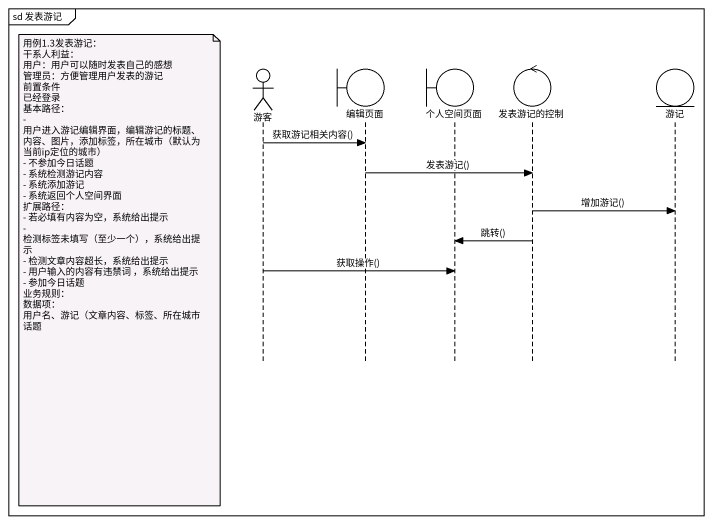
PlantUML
@startuml
mainframe sd 发表游记
hide footbox
actor 游客
boundary 编辑页面
boundary 个人空间页面
control 发表游记的控制
entity 游记

游客 -> 编辑页面 : 获取游记相关内容()
编辑页面 -> 发表游记的控制 : 发表游记()
发表游记的控制 -> 游记 : 增加游记()
发表游记的控制 -> 个人空间页面 : 跳转()
note left of 游客
  用例1.3发表游记：
  干系人利益：
  用户：用户可以随时发表自己的感想
  管理员：方便管理用户发表的游记
  前置条件
  已经登录
  基本路径：
  - 用户进入游记编辑界面，编辑游记的标题、内容、图片，添加标签，所在城市（默认为当前ip定位的城市）
  - 不参加今日话题
  - 系统检测游记内容
  - 系统添加游记
  - 系统返回个人空间界面
  扩展路径：
  - 若必填有内容为空，系统给出提示
  - 检测标签未填写（至少一个），系统给出提示
  - 检测文章内容超长，系统给出提示
  - 用户输入的内容有违禁词 ，系统给出提示
  - 参加今日话题
  业务规则：
  数据项：
  用户名、游记（文章内容、标签、所在城市 话题
end note
游客 -> 个人空间页面 : 获取操作()
@enduml
